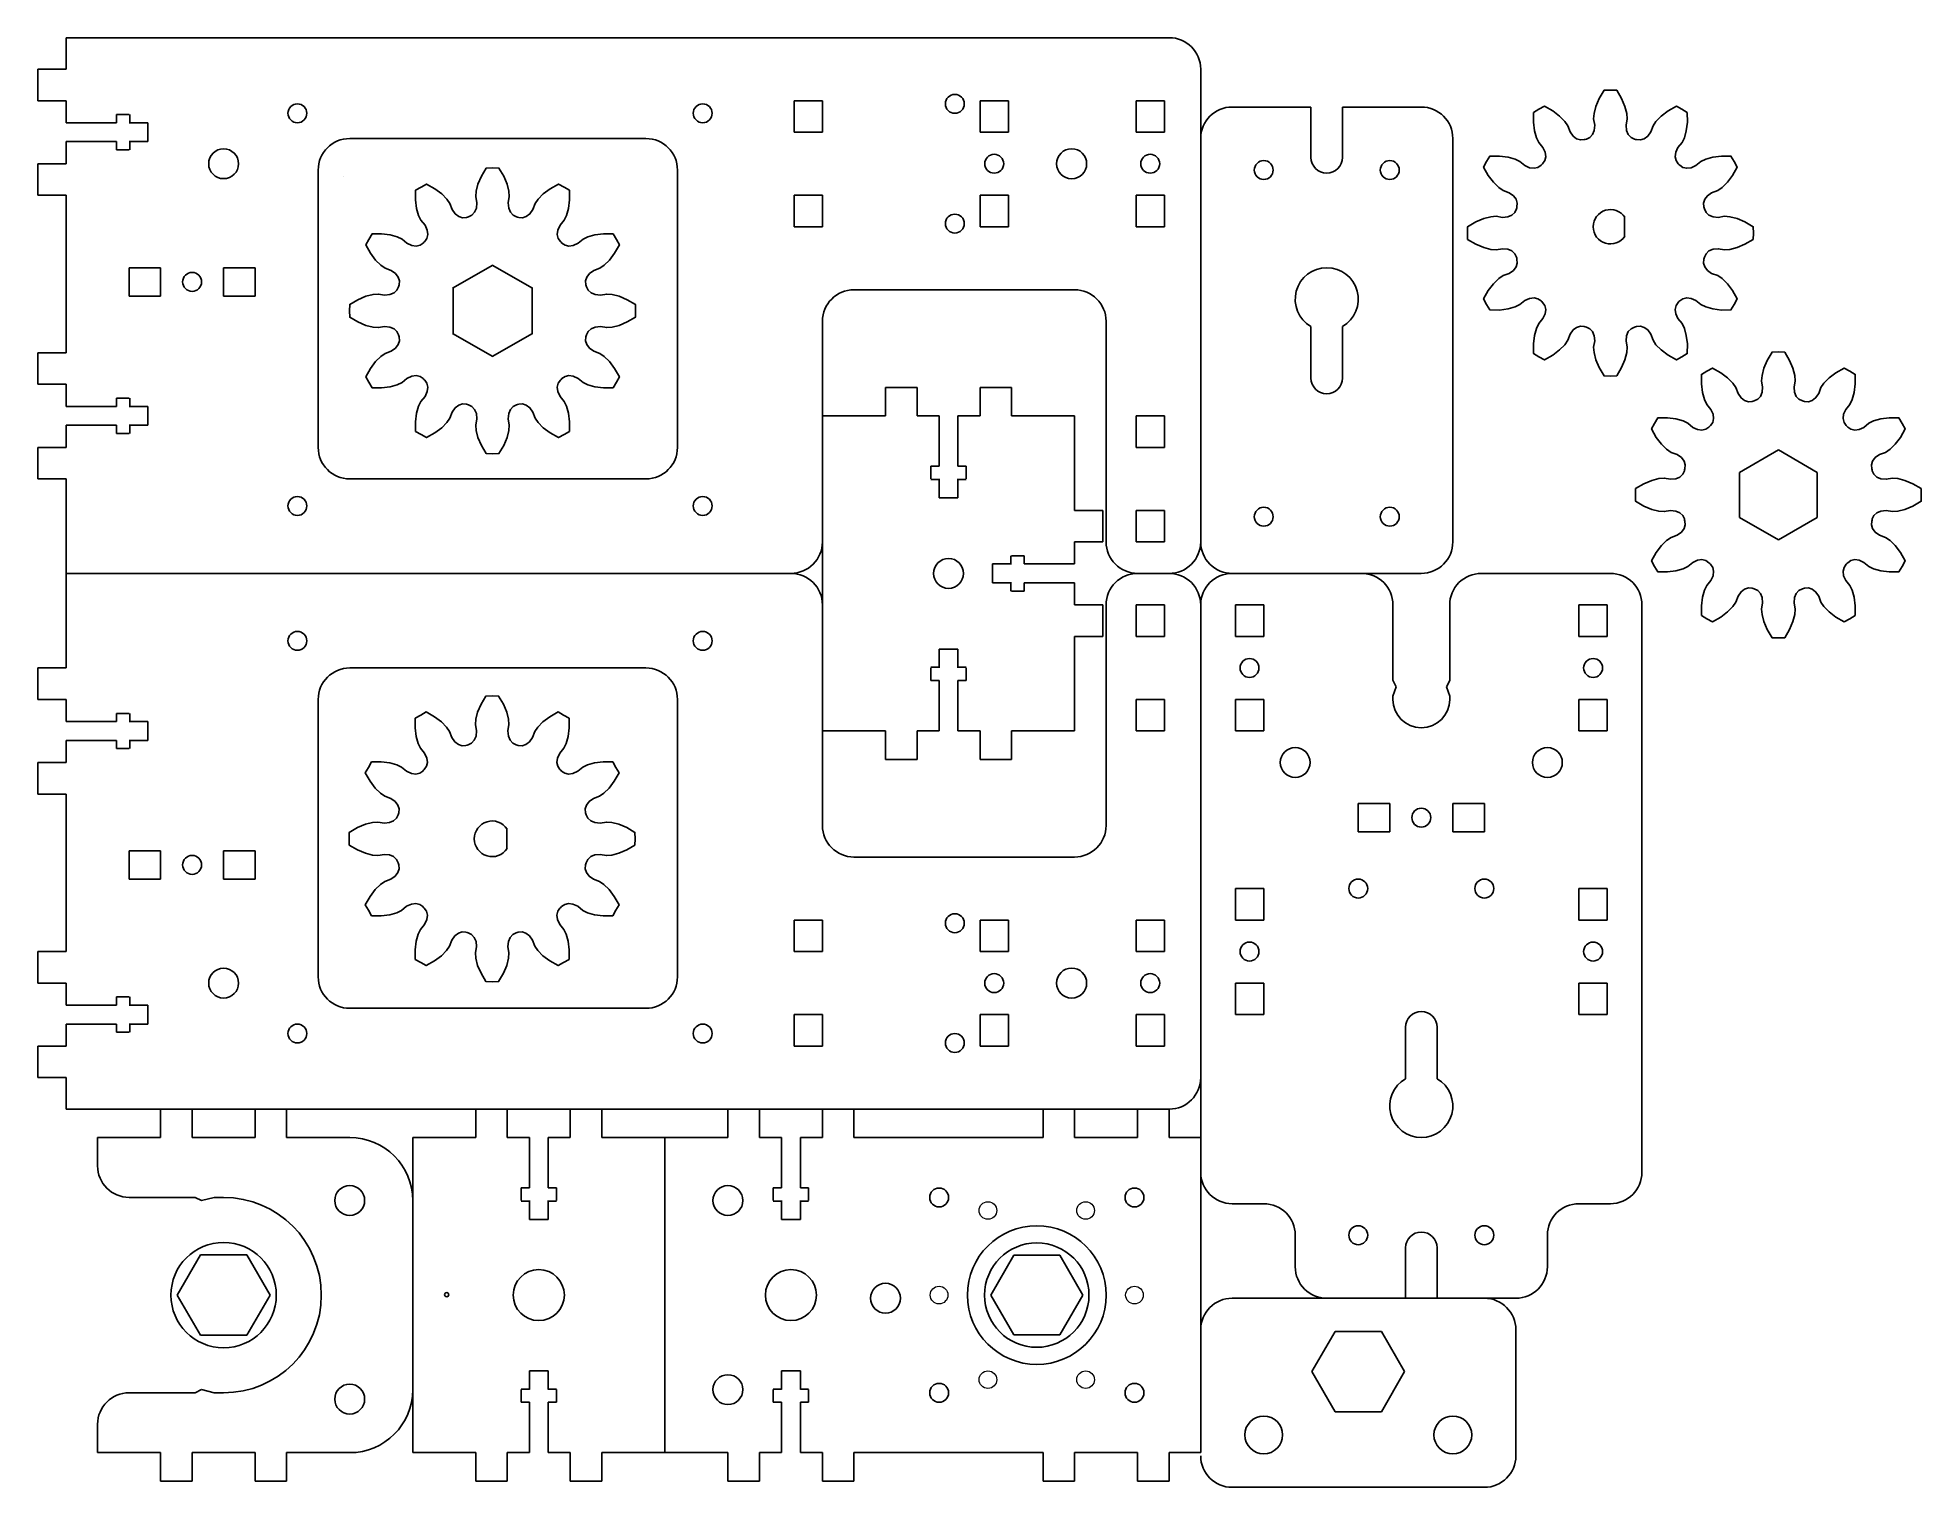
# Model space of a CAD drawing. Header units: millimetres. Extents: x -10 to 289, y 170 to 400.
import ezdxf

# ---------------------------------------------------------------- set-up
doc = ezdxf.new("R2010")
doc.units = ezdxf.units.MM
doc.layers.get('0').update_dxf_attribs({"linetype": 'CONTINUOUS', "lineweight": 25, "true_color": 0x000000})
doc.layers.add('Motor Plate', color=7, linetype='CONTINUOUS', lineweight=0, true_color=0x000000)

# ---------------------------------------------------------------- blocks, each defined once
blk = doc.blocks.new('slots')
for p, q in [((-10, 0), (-10, 4.5)), ((-5, 4.5), (-10, 4.5)), ((-5, 0), (-5, 4.5)), ((10, 4.5), (5, 4.5)), ((5, 0), (5, 4.5)), ((10, 0), (10, 4.5)), ((-10, 0), (-5, 0)), ((5, 0), (10, 0))]:
    blk.add_line(p, q)
blk.add_circle((0, 2.25), 1.5)
blk = doc.blocks.new('slots no holes')
for p, q in [((4.5, 10), (0, 10)), ((0, 10), (0, 5)), ((4.5, 5), (4.5, 10)), ((4.5, 5), (0, 5)), ((0, -5), (0, -10)), ((4.5, -5), (0, -5)), ((4.5, -10), (4.5, -5)), ((4.5, -10), (0, -10))]:
    blk.add_line(p, q)
blk = doc.blocks.new('tbits')
for p, q in [((-1.5, 13), (1.5, 13)), ((-1.5, 10), (-1.5, 13)), ((1.5, 13), (1.5, 10)), ((-1.5, 10.1), (-2.8, 10.1)), ((-2.8, 10), (-2.8, 8)), ((2.8, 10.1), (1.5, 10.1)), ((2.8, 8), (2.8, 10)), ((-2.8, 8), (-1.5, 8)), ((-1.5, 0), (-1.5, 8)), ((1.5, 8), (1.5, 0)), ((1.5, 8), (2.8, 8)), ((-10, -4.5), (-10, 0)), ((-5, 0), (-5, -4.5)), ((-1.5, 0), (-5, 0)), ((1.5, 0), (5, 0)), ((5, 0), (5, -4.5)), ((10, 0), (10, -4.5)), ((-10, -4.5), (-5, -4.5)), ((5, -4.5), (10, -4.5))]:
    blk.add_line(p, q)
blk = doc.blocks.new('tabs')
for p, q in [((0, 15), (0, 10)), ((0, 10), (4.5, 10)), ((4.5, 5), (4.5, 10)), ((0, 5), (4.5, 5)), ((0, 5), (0, 0)), ((0, 0), (0, -5)), ((4.5, -5), (0, -5)), ((4.5, -10), (4.5, -5)), ((0, -10), (4.5, -10)), ((0, -10), (0, -15))]:
    blk.add_line(p, q)

msp = doc.modelspace()

# ---------------------------------------------------------------- linework, layer by layer
for p, q in [((-5, 395), (-5, 400)), ((-5, 400), (165, 400)), ((165, 400), (170, 400)), ((175, 320), (175, 395)), ((192.5, 389), (180, 389)), ((192.5, 381), (192.5, 389)), ((197.5, 381), (197.5, 389)), ((197.5, 389), (210, 389)), ((40, 384), (87, 384)), ((215, 384), (215, 320)), ((35, 335), (35, 379)), ((39, 378), (39, 378)), ((92, 379), (92, 335)), ((-5, 375), (-5, 360)), ((242.25, 371.61), (242.25, 368.39)), ((62.71, 363.93), (56.33, 360.25)), ((62.61, 363.93), (68.99, 360.25)), ((-5, 360), (-5, 350)), ((56.39, 360.34), (56.39, 352.98)), ((68.94, 360.34), (68.94, 352.98)), ((155, 360), (120, 360)), ((56.33, 353.07), (62.71, 349.39)), ((68.99, 353.07), (62.61, 349.39)), ((115, 355), (115, 320)), ((160, 320), (160, 355)), ((192.5, 346), (192.5, 354.17)), ((197.5, 346), (197.5, 354.17)), ((-5, 350), (-5, 350)), ((120, 340), (115, 340)), ((120, 340), (125, 340)), ((150, 340), (145, 340)), ((155, 340), (150, 340)), ((155, 325), (155, 340)), ((266.64, 334.59), (260.47, 331.02)), ((266.64, 334.59), (272.82, 331.02)), ((-5, 330), (-5, 315)), ((87, 330), (40, 330)), ((260.47, 331.02), (260.47, 323.89)), ((260.47, 331.02), (260.47, 323.89)), ((272.82, 331.02), (272.82, 323.89)), ((260.47, 323.89), (266.64, 320.33)), ((272.82, 323.89), (266.64, 320.33)), ((115, 320), (115, 310)), ((-5, 300), (-5, 315)), ((-5, 315), (110, 315)), ((165, 315), (170, 315)), ((200.5, 315), (180, 315)), ((210, 315), (200.5, 315)), ((240, 315), (219.5, 315)), ((115, 275), (115, 310)), ((160, 310), (160, 275)), ((175, 310), (175, 235)), ((175, 310), (175, 310)), ((205.5, 310), (205.5, 298.04)), ((214.5, 310), (214.5, 298)), ((245, 220), (245, 310)), ((155, 290), (155, 305)), ((87, 300), (40, 300)), ((206, 297), (205.5, 298.04)), ((205.5, 298.04), (205.5, 298)), ((205.5, 295.55), (206, 297)), ((214, 297), (214.5, 298.02)), ((214.5, 295.53), (214, 297)), ((35, 295), (35, 251)), ((92, 251), (92, 295)), ((205.5, 295.55), (205.5, 295)), ((214.5, 295.53), (214.5, 295)), ((115, 290), (120, 290)), ((120, 290), (125, 290)), ((145, 290), (150, 290)), ((150, 290), (155, 290)), ((-5, 270), (-5, 280)), ((-5, 280), (-5, 280)), ((64.95, 274.5), (64.95, 271.28)), ((-5, 255), (-5, 270)), ((155, 270), (120, 270)), ((40, 246), (87, 246)), ((207.5, 243), (207.5, 234.83)), ((212.5, 243), (212.5, 234.83)), ((-5, 235), (-5, 230)), ((175, 235), (175, 225.5)), ((-5, 230), (-5, 230)), ((-5, 230), (5, 230)), ((5, 230), (5, 230)), ((5, 230), (10, 230)), ((15, 230), (25, 230)), ((30, 230), (60, 230)), ((65, 230), (75, 230)), ((75, 230), (75, 230)), ((80, 230), (100, 230)), ((105, 230), (115, 230)), ((120, 230), (150, 230)), ((155, 230), (165, 230)), ((0, 225.5), (10, 225.5)), ((0, 221), (0, 225.5)), ((35, 225.5), (40, 225.5)), ((50, 175.5), (50, 225.5)), ((50, 225.5), (60, 225.5)), ((80, 225.5), (90, 225.5)), ((90, 175.5), (90, 225.5)), ((90, 225.5), (100, 225.5)), ((120, 225.5), (145, 225.5)), ((150, 225.5), (150, 225.5)), ((175, 175.5), (175, 225.5)), ((15.5, 216), (5, 216)), ((16.5, 215.5), (15.5, 216)), ((18.5, 216), (16.5, 215.5)), ((18.5, 216), (20, 216)), ((180, 215), (185, 215)), ((235, 215), (240, 215)), ((190, 210), (190, 205)), ((230, 205), (230, 210)), ((12.64, 200.5), (16.32, 206.87)), ((16.32, 206.87), (23.68, 206.87)), ((23.68, 206.87), (27.36, 200.5)), ((141.71, 200.5), (145.36, 206.81)), ((145.36, 206.81), (152.64, 206.81)), ((152.64, 206.81), (156.29, 200.5)), ((207.5, 208), (207.5, 200)), ((212.5, 208), (212.5, 200)), ((12.64, 200.5), (16.32, 194.13)), ((23.68, 194.13), (27.36, 200.5)), ((141.71, 200.5), (145.36, 194.19)), ((152.64, 194.19), (156.29, 200.5)), ((195, 200), (180, 200)), ((207.5, 200), (195, 200)), ((207.5, 200), (212.5, 200)), ((212.5, 200), (225, 200)), ((212.5, 200), (212.5, 200)), ((196.32, 194.75), (192.64, 188.38)), ((203.68, 194.75), (196.32, 194.75)), ((207.36, 188.38), (203.68, 194.75)), ((225, 175), (225, 195)), ((16.32, 194.13), (23.68, 194.13)), ((145.36, 194.19), (152.64, 194.19)), ((196.32, 182), (192.64, 188.38)), ((207.36, 188.38), (203.68, 182)), ((15.5, 185), (16.5, 185.5)), ((16.5, 185.5), (18.5, 185)), ((15.5, 185), (5, 185)), ((18.5, 185), (20, 185)), ((0, 175.5), (0, 180)), ((203.68, 182), (196.32, 182)), ((10, 175.5), (0, 175.5)), ((35, 175.5), (40, 175.5)), ((50, 175.5), (60, 175.5)), ((80, 175.5), (90, 175.5)), ((90, 175.5), (100, 175.5)), ((120, 175.5), (145, 175.5)), ((180, 170), (220, 170))]:
    msp.add_line(p, q)
at = {"color": 7, "true_color": 0xffffff}
for points in [[(243.81, 383.91), (243.27, 384.17), (242.84, 384.63), (242.57, 385.28), (242.49, 386.11), (242.66, 387.12), (242.6, 387.96), (242.31, 389.09), (241.77, 390.35), (241.01, 391.66), (240, 391.68), (238.99, 391.66), (238.23, 390.35), (237.69, 389.09), (237.4, 387.96), (237.34, 387.12), (237.51, 386.11), (237.43, 385.28), (237.16, 384.63), (236.73, 384.17), (236.19, 383.91), (236.02, 383.87), (235.85, 383.82), (235.24, 383.77), (234.64, 383.96), (234.08, 384.38), (233.6, 385.06), (233.24, 386.02), (232.77, 386.72), (231.95, 387.55), (230.86, 388.37), (229.54, 389.13), (228.66, 388.64), (227.8, 388.12), (227.79, 386.6), (227.96, 385.24), (228.27, 384.12), (228.64, 383.36), (229.29, 382.57), (229.64, 381.81), (229.73, 381.12), (229.59, 380.5), (229.24, 380), (229.12, 379.88), (229, 379.76), (228.5, 379.41), (227.88, 379.27), (227.19, 379.36), (226.43, 379.71), (225.64, 380.36), (224.88, 380.73), (223.76, 381.04), (222.4, 381.21), (220.88, 381.2), (220.36, 380.34), (219.88, 379.46), (220.63, 378.14), (221.45, 377.05), (222.28, 376.23), (222.98, 375.76), (223.94, 375.4), (224.62, 374.92), (225.04, 374.36), (225.23, 373.76), (225.18, 373.15), (225.13, 372.98), (225.09, 372.82), (224.83, 372.27), (224.37, 371.84), (223.72, 371.57), (222.89, 371.49), (221.88, 371.66), (221.04, 371.6), (219.91, 371.31), (218.65, 370.77), (217.34, 370.01), (217.32, 369), (217.34, 367.99), (218.65, 367.23), (219.91, 366.69), (221.04, 366.4), (221.88, 366.34), (222.89, 366.51), (223.72, 366.43), (224.37, 366.16), (224.83, 365.73), (225.09, 365.19), (225.13, 365.02), (225.18, 364.85), (225.23, 364.24), (225.04, 363.64), (224.62, 363.08), (223.94, 362.6), (222.98, 362.24), (222.28, 361.77), (221.45, 360.95), (220.63, 359.86), (219.88, 358.54), (220.36, 357.66), (220.88, 356.8), (222.4, 356.79), (223.76, 356.96), (224.88, 357.27), (225.64, 357.64), (226.43, 358.29), (227.19, 358.64), (227.88, 358.73), (228.5, 358.59), (229, 358.24), (229.12, 358.12), (229.24, 358), (229.59, 357.5), (229.73, 356.88), (229.64, 356.19), (229.29, 355.43), (228.64, 354.64), (228.27, 353.88), (227.96, 352.76), (227.79, 351.4), (227.8, 349.88), (228.66, 349.36), (229.54, 348.88), (230.86, 349.63), (231.95, 350.45), (232.77, 351.28), (233.24, 351.98), (233.6, 352.94), (234.08, 353.62), (234.64, 354.04), (235.24, 354.23), (235.85, 354.18), (236.02, 354.13), (236.19, 354.09), (236.73, 353.83), (237.16, 353.37), (237.43, 352.72), (237.51, 351.89), (237.34, 350.88), (237.4, 350.04), (237.69, 348.91), (238.23, 347.65), (238.99, 346.34), (240, 346.32), (241.01, 346.34), (241.77, 347.65), (242.31, 348.91), (242.6, 350.04), (242.66, 350.88), (242.49, 351.89), (242.57, 352.72), (242.84, 353.37), (243.27, 353.83), (243.81, 354.09), (243.98, 354.13), (244.15, 354.18), (244.76, 354.23), (245.36, 354.04), (245.92, 353.62), (246.4, 352.94), (246.76, 351.98), (247.23, 351.28), (248.05, 350.45), (249.14, 349.63), (250.46, 348.88), (251.34, 349.36), (252.2, 349.88), (252.21, 351.4), (252.04, 352.76), (251.73, 353.88), (251.36, 354.64), (250.71, 355.43), (250.36, 356.19), (250.27, 356.88), (250.41, 357.5), (250.76, 358), (250.88, 358.12), (251, 358.24), (251.5, 358.59), (252.12, 358.73), (252.81, 358.64), (253.57, 358.29), (254.36, 357.64), (255.12, 357.27), (256.24, 356.96), (257.6, 356.79), (259.12, 356.8), (259.64, 357.66), (260.12, 358.54), (259.37, 359.86), (258.55, 360.95), (257.72, 361.77), (257.02, 362.24), (256.06, 362.6), (255.38, 363.08), (254.96, 363.64), (254.77, 364.24), (254.82, 364.85), (254.87, 365.02), (254.91, 365.19), (255.17, 365.73), (255.63, 366.16), (256.28, 366.43), (257.11, 366.51), (258.12, 366.34), (258.96, 366.4), (260.09, 366.69), (261.35, 367.23), (262.66, 367.99), (262.68, 369), (262.66, 370.01), (261.35, 370.77), (260.09, 371.31), (258.96, 371.6), (258.12, 371.66), (257.11, 371.49), (256.28, 371.57), (255.63, 371.84), (255.17, 372.27), (254.91, 372.82), (254.87, 372.98), (254.82, 373.15), (254.77, 373.76), (254.96, 374.36), (255.38, 374.92), (256.06, 375.4), (257.02, 375.76), (257.72, 376.23), (258.55, 377.05), (259.37, 378.14), (260.12, 379.46), (259.64, 380.34), (259.12, 381.2), (257.6, 381.21), (256.24, 381.04), (255.12, 380.73), (254.36, 380.36), (253.57, 379.71), (252.81, 379.36), (252.12, 379.27), (251.5, 379.41), (251, 379.76), (250.88, 379.88), (250.76, 380), (250.41, 380.5), (250.27, 381.12), (250.36, 381.81), (250.71, 382.57), (251.36, 383.36), (251.73, 384.12), (252.04, 385.24), (252.21, 386.6), (252.2, 388.12), (251.34, 388.64), (250.46, 389.13), (249.14, 388.37), (248.05, 387.55), (247.23, 386.72), (246.76, 386.02), (246.4, 385.06), (245.92, 384.38), (245.36, 383.96), (244.76, 383.77), (244.15, 383.82), (243.98, 383.87)], [(66.47, 371.57), (65.93, 371.83), (65.5, 372.29), (65.23, 372.94), (65.15, 373.77), (65.32, 374.78), (65.26, 375.62), (64.97, 376.75), (64.43, 378.01), (63.67, 379.32), (62.66, 379.34), (61.65, 379.32), (60.89, 378.01), (60.35, 376.75), (60.06, 375.62), (60, 374.78), (60.17, 373.77), (60.09, 372.94), (59.82, 372.29), (59.39, 371.83), (58.85, 371.57), (58.68, 371.53), (58.51, 371.48), (57.9, 371.43), (57.3, 371.62), (56.74, 372.04), (56.26, 372.72), (55.9, 373.68), (55.43, 374.38), (54.61, 375.21), (53.52, 376.03), (52.2, 376.78), (51.32, 376.3), (50.46, 375.78), (50.45, 374.26), (50.62, 372.9), (50.93, 371.78), (51.3, 371.02), (51.95, 370.23), (52.3, 369.47), (52.39, 368.78), (52.25, 368.16), (51.9, 367.66), (51.78, 367.54), (51.66, 367.42), (51.16, 367.07), (50.54, 366.93), (49.85, 367.02), (49.09, 367.37), (48.3, 368.02), (47.54, 368.39), (46.42, 368.7), (45.06, 368.87), (43.54, 368.86), (43.02, 368), (42.54, 367.12), (43.29, 365.8), (44.11, 364.71), (44.94, 363.89), (45.64, 363.42), (46.6, 363.06), (47.28, 362.58), (47.7, 362.02), (47.89, 361.42), (47.84, 360.81), (47.79, 360.64), (47.75, 360.47), (47.49, 359.93), (47.03, 359.5), (46.38, 359.23), (45.55, 359.15), (44.54, 359.32), (43.7, 359.26), (42.57, 358.97), (41.31, 358.43), (40, 357.67), (39.98, 356.66), (40, 355.65), (41.31, 354.89), (42.57, 354.35), (43.7, 354.06), (44.54, 354), (45.55, 354.17), (46.38, 354.09), (47.03, 353.82), (47.49, 353.39), (47.75, 352.85), (47.79, 352.68), (47.84, 352.51), (47.89, 351.9), (47.7, 351.3), (47.28, 350.74), (46.6, 350.26), (45.64, 349.9), (44.94, 349.43), (44.11, 348.61), (43.29, 347.52), (42.54, 346.2), (43.02, 345.32), (43.54, 344.46), (45.06, 344.45), (46.42, 344.62), (47.54, 344.93), (48.3, 345.3), (49.09, 345.95), (49.85, 346.3), (50.54, 346.39), (51.16, 346.25), (51.66, 345.9), (51.78, 345.78), (51.9, 345.66), (52.25, 345.16), (52.39, 344.54), (52.3, 343.85), (51.95, 343.09), (51.3, 342.3), (50.93, 341.54), (50.62, 340.42), (50.45, 339.06), (50.46, 337.54), (51.32, 337.02), (52.2, 336.54), (53.52, 337.29), (54.61, 338.11), (55.43, 338.94), (55.9, 339.64), (56.26, 340.6), (56.74, 341.28), (57.3, 341.7), (57.9, 341.89), (58.51, 341.84), (58.68, 341.79), (58.85, 341.75), (59.39, 341.49), (59.82, 341.03), (60.09, 340.38), (60.17, 339.55), (60, 338.54), (60.06, 337.7), (60.35, 336.57), (60.89, 335.31), (61.65, 334), (62.66, 333.98), (63.67, 334), (64.43, 335.31), (64.97, 336.57), (65.26, 337.7), (65.32, 338.54), (65.15, 339.55), (65.23, 340.38), (65.5, 341.03), (65.93, 341.49), (66.47, 341.75), (66.64, 341.79), (66.81, 341.84), (67.42, 341.89), (68.02, 341.7), (68.58, 341.28), (69.06, 340.6), (69.42, 339.64), (69.89, 338.94), (70.71, 338.11), (71.8, 337.29), (73.12, 336.54), (74, 337.02), (74.86, 337.54), (74.87, 339.06), (74.7, 340.42), (74.39, 341.54), (74.02, 342.3), (73.37, 343.09), (73.02, 343.85), (72.93, 344.54), (73.07, 345.16), (73.42, 345.66), (73.54, 345.78), (73.66, 345.9), (74.16, 346.25), (74.78, 346.39), (75.47, 346.3), (76.23, 345.95), (77.02, 345.3), (77.78, 344.93), (78.9, 344.62), (80.26, 344.45), (81.78, 344.46), (82.3, 345.32), (82.78, 346.2), (82.03, 347.52), (81.21, 348.61), (80.38, 349.43), (79.68, 349.9), (78.72, 350.26), (78.04, 350.74), (77.62, 351.3), (77.43, 351.9), (77.48, 352.51), (77.53, 352.68), (77.57, 352.85), (77.83, 353.39), (78.29, 353.82), (78.94, 354.09), (79.77, 354.17), (80.78, 354), (81.62, 354.06), (82.75, 354.35), (84.01, 354.89), (85.32, 355.65), (85.34, 356.66), (85.32, 357.67), (84.01, 358.43), (82.75, 358.97), (81.62, 359.26), (80.78, 359.32), (79.77, 359.15), (78.94, 359.23), (78.29, 359.5), (77.83, 359.93), (77.57, 360.47), (77.53, 360.64), (77.48, 360.81), (77.43, 361.42), (77.62, 362.02), (78.04, 362.58), (78.72, 363.06), (79.68, 363.42), (80.38, 363.89), (81.21, 364.71), (82.03, 365.8), (82.78, 367.12), (82.3, 368), (81.78, 368.86), (80.26, 368.87), (78.9, 368.7), (77.78, 368.39), (77.02, 368.02), (76.23, 367.37), (75.47, 367.02), (74.78, 366.93), (74.16, 367.07), (73.66, 367.42), (73.54, 367.54), (73.42, 367.66), (73.07, 368.16), (72.93, 368.78), (73.02, 369.47), (73.37, 370.23), (74.02, 371.02), (74.39, 371.78), (74.7, 372.9), (74.87, 374.26), (74.86, 375.78), (74, 376.3), (73.12, 376.78), (71.8, 376.03), (70.71, 375.21), (69.89, 374.38), (69.42, 373.68), (69.06, 372.72), (68.58, 372.04), (68.02, 371.62), (67.42, 371.43), (66.81, 371.48), (66.64, 371.53)], [(270.46, 342.37), (269.91, 342.63), (269.48, 343.09), (269.21, 343.73), (269.14, 344.56), (269.3, 345.57), (269.24, 346.42), (268.95, 347.55), (268.42, 348.8), (267.65, 350.12), (266.64, 350.14), (265.64, 350.12), (264.87, 348.8), (264.34, 347.55), (264.05, 346.42), (263.99, 345.57), (264.15, 344.56), (264.08, 343.73), (263.81, 343.09), (263.38, 342.63), (262.83, 342.37), (262.66, 342.32), (262.49, 342.28), (261.89, 342.23), (261.28, 342.41), (260.73, 342.84), (260.25, 343.52), (259.89, 344.48), (259.41, 345.18), (258.6, 346.01), (257.51, 346.83), (256.19, 347.58), (255.3, 347.1), (254.44, 346.58), (254.43, 345.06), (254.6, 343.7), (254.91, 342.58), (255.28, 341.82), (255.93, 341.03), (256.28, 340.27), (256.37, 339.58), (256.23, 338.96), (255.89, 338.46), (255.76, 338.34), (255.64, 338.22), (255.14, 337.87), (254.52, 337.73), (253.83, 337.82), (253.08, 338.17), (252.28, 338.82), (251.52, 339.19), (250.4, 339.5), (249.04, 339.67), (247.52, 339.66), (247, 338.8), (246.52, 337.92), (247.27, 336.59), (248.09, 335.5), (248.92, 334.69), (249.62, 334.21), (250.58, 333.85), (251.26, 333.37), (251.69, 332.82), (251.87, 332.21), (251.82, 331.61), (251.78, 331.44), (251.73, 331.27), (251.47, 330.72), (251.01, 330.29), (250.37, 330.02), (249.54, 329.95), (248.53, 330.12), (247.68, 330.06), (246.56, 329.76), (245.3, 329.23), (243.99, 328.46), (243.96, 327.46), (243.99, 326.45), (245.3, 325.68), (246.56, 325.15), (247.68, 324.86), (248.53, 324.8), (249.54, 324.97), (250.37, 324.89), (251.01, 324.62), (251.47, 324.19), (251.73, 323.64), (251.78, 323.47), (251.82, 323.31), (251.87, 322.7), (251.69, 322.1), (251.26, 321.54), (250.58, 321.06), (249.62, 320.7), (248.92, 320.23), (248.09, 319.41), (247.27, 318.32), (246.52, 317), (247, 316.12), (247.52, 315.26), (249.04, 315.25), (250.4, 315.42), (251.52, 315.73), (252.28, 316.1), (253.08, 316.75), (253.83, 317.1), (254.52, 317.19), (255.14, 317.04), (255.64, 316.7), (255.76, 316.58), (255.89, 316.45), (256.23, 315.95), (256.37, 315.34), (256.28, 314.64), (255.93, 313.89), (255.28, 313.1), (254.91, 312.34), (254.6, 311.21), (254.43, 309.86), (254.44, 308.34), (255.3, 307.82), (256.19, 307.33), (257.51, 308.08), (258.6, 308.91), (259.41, 309.74), (259.89, 310.44), (260.25, 311.4), (260.73, 312.08), (261.28, 312.5), (261.89, 312.69), (262.49, 312.64), (262.66, 312.59), (262.83, 312.55), (263.38, 312.29), (263.81, 311.83), (264.08, 311.18), (264.15, 310.35), (263.99, 309.34), (264.05, 308.5), (264.34, 307.37), (264.87, 306.11), (265.64, 304.8), (266.64, 304.78), (267.65, 304.8), (268.42, 306.11), (268.95, 307.37), (269.24, 308.5), (269.3, 309.34), (269.14, 310.35), (269.21, 311.18), (269.48, 311.83), (269.91, 312.29), (270.46, 312.55), (270.63, 312.59), (270.8, 312.64), (271.4, 312.69), (272, 312.5), (272.56, 312.08), (273.04, 311.4), (273.4, 310.44), (273.87, 309.74), (274.69, 308.91), (275.78, 308.08), (277.1, 307.33), (277.98, 307.82), (278.84, 308.34), (278.85, 309.86), (278.69, 311.21), (278.37, 312.34), (278, 313.1), (277.35, 313.89), (277, 314.64), (276.92, 315.34), (277.06, 315.95), (277.4, 316.45), (277.53, 316.58), (277.65, 316.7), (278.15, 317.04), (278.76, 317.19), (279.46, 317.1), (280.21, 316.75), (281, 316.1), (281.76, 315.73), (282.89, 315.42), (284.24, 315.25), (285.76, 315.26), (286.29, 316.12), (286.77, 317), (286.02, 318.32), (285.19, 319.41), (284.36, 320.23), (283.66, 320.7), (282.7, 321.06), (282.02, 321.54), (281.6, 322.1), (281.41, 322.7), (281.46, 323.31), (281.51, 323.47), (281.55, 323.64), (281.81, 324.19), (282.28, 324.62), (282.92, 324.89), (283.75, 324.97), (284.76, 324.8), (285.6, 324.86), (286.73, 325.15), (287.99, 325.68), (289.3, 326.45), (289.32, 327.46), (289.3, 328.46), (287.99, 329.23), (286.73, 329.76), (285.6, 330.06), (284.76, 330.12), (283.75, 329.95), (282.92, 330.02), (282.28, 330.29), (281.81, 330.72), (281.55, 331.27), (281.51, 331.44), (281.46, 331.61), (281.41, 332.21), (281.6, 332.82), (282.02, 333.37), (282.7, 333.85), (283.66, 334.21), (284.36, 334.69), (285.19, 335.5), (286.02, 336.59), (286.77, 337.92), (286.29, 338.8), (285.76, 339.66), (284.24, 339.67), (282.89, 339.5), (281.76, 339.19), (281, 338.82), (280.21, 338.17), (279.46, 337.82), (278.76, 337.73), (278.15, 337.87), (277.65, 338.22), (277.53, 338.34), (277.4, 338.46), (277.06, 338.96), (276.92, 339.58), (277, 340.27), (277.35, 341.03), (278, 341.82), (278.37, 342.58), (278.69, 343.7), (278.85, 345.06), (278.84, 346.58), (277.98, 347.1), (277.1, 347.58), (275.78, 346.83), (274.69, 346.01), (273.87, 345.18), (273.4, 344.48), (273.04, 343.52), (272.56, 342.84), (272, 342.41), (271.4, 342.23), (270.8, 342.28), (270.63, 342.32)], [(66.42, 287.8), (65.87, 288.06), (65.44, 288.52), (65.17, 289.17), (65.09, 290), (65.26, 291.01), (65.2, 291.85), (64.91, 292.98), (64.38, 294.24), (63.61, 295.55), (62.6, 295.57), (61.6, 295.55), (60.83, 294.24), (60.3, 292.98), (60, 291.85), (59.94, 291.01), (60.11, 290), (60.04, 289.17), (59.77, 288.52), (59.34, 288.06), (58.79, 287.8), (58.62, 287.76), (58.45, 287.71), (57.85, 287.66), (57.24, 287.85), (56.69, 288.27), (56.21, 288.95), (55.85, 289.91), (55.37, 290.61), (54.56, 291.44), (53.47, 292.27), (52.14, 293.02), (51.26, 292.53), (50.4, 292.01), (50.39, 290.49), (50.56, 289.14), (50.87, 288.01), (51.24, 287.25), (51.89, 286.46), (52.24, 285.71), (52.33, 285.01), (52.19, 284.4), (51.84, 283.9), (51.72, 283.77), (51.6, 283.65), (51.1, 283.31), (50.48, 283.16), (49.79, 283.25), (49.03, 283.6), (48.24, 284.25), (47.48, 284.62), (46.36, 284.93), (45, 285.1), (43.48, 285.09), (42.96, 284.23), (42.48, 283.35), (43.23, 282.03), (44.05, 280.94), (44.88, 280.12), (45.58, 279.65), (46.54, 279.29), (47.22, 278.81), (47.65, 278.25), (47.83, 277.65), (47.78, 277.04), (47.74, 276.88), (47.69, 276.71), (47.43, 276.16), (46.97, 275.73), (46.32, 275.46), (45.5, 275.38), (44.48, 275.55), (43.64, 275.49), (42.51, 275.2), (41.26, 274.67), (39.94, 273.9), (39.92, 272.89), (39.94, 271.89), (41.26, 271.12), (42.51, 270.59), (43.64, 270.29), (44.48, 270.23), (45.5, 270.4), (46.32, 270.33), (46.97, 270.06), (47.43, 269.63), (47.69, 269.08), (47.74, 268.91), (47.78, 268.74), (47.83, 268.14), (47.65, 267.53), (47.22, 266.98), (46.54, 266.5), (45.58, 266.14), (44.88, 265.66), (44.05, 264.85), (43.23, 263.76), (42.48, 262.43), (42.96, 261.55), (43.48, 260.69), (45, 260.68), (46.36, 260.85), (47.48, 261.16), (48.24, 261.53), (49.03, 262.18), (49.79, 262.53), (50.48, 262.62), (51.1, 262.48), (51.6, 262.13), (51.72, 262.01), (51.84, 261.89), (52.19, 261.39), (52.33, 260.77), (52.24, 260.08), (51.89, 259.32), (51.24, 258.53), (50.87, 257.77), (50.56, 256.65), (50.39, 255.29), (50.4, 253.77), (51.26, 253.25), (52.14, 252.77), (53.47, 253.52), (54.56, 254.34), (55.37, 255.17), (55.85, 255.87), (56.21, 256.83), (56.69, 257.51), (57.24, 257.94), (57.85, 258.12), (58.45, 258.07), (58.62, 258.03), (58.79, 257.98), (59.34, 257.72), (59.77, 257.26), (60.04, 256.62), (60.11, 255.79), (59.94, 254.78), (60, 253.93), (60.3, 252.8), (60.83, 251.55), (61.6, 250.23), (62.6, 250.21), (63.61, 250.23), (64.38, 251.55), (64.91, 252.8), (65.2, 253.93), (65.26, 254.78), (65.09, 255.79), (65.17, 256.62), (65.44, 257.26), (65.87, 257.72), (66.42, 257.98), (66.59, 258.03), (66.75, 258.07), (67.36, 258.12), (67.96, 257.94), (68.52, 257.51), (69, 256.83), (69.36, 255.87), (69.83, 255.17), (70.65, 254.34), (71.74, 253.52), (73.06, 252.77), (73.94, 253.25), (74.8, 253.77), (74.81, 255.29), (74.64, 256.65), (74.33, 257.77), (73.96, 258.53), (73.31, 259.32), (72.96, 260.08), (72.87, 260.77), (73.02, 261.39), (73.36, 261.89), (73.48, 262.01), (73.61, 262.13), (74.11, 262.48), (74.72, 262.62), (75.42, 262.53), (76.17, 262.18), (76.96, 261.53), (77.72, 261.16), (78.85, 260.85), (80.2, 260.68), (81.72, 260.69), (82.24, 261.55), (82.73, 262.43), (81.98, 263.76), (81.15, 264.85), (80.32, 265.66), (79.62, 266.14), (78.66, 266.5), (77.98, 266.98), (77.56, 267.53), (77.37, 268.14), (77.42, 268.74), (77.47, 268.91), (77.51, 269.08), (77.77, 269.63), (78.23, 270.06), (78.88, 270.33), (79.71, 270.4), (80.72, 270.23), (81.56, 270.29), (82.69, 270.59), (83.95, 271.12), (85.26, 271.89), (85.28, 272.89), (85.26, 273.9), (83.95, 274.67), (82.69, 275.2), (81.56, 275.49), (80.72, 275.55), (79.71, 275.38), (78.88, 275.46), (78.23, 275.73), (77.77, 276.16), (77.51, 276.71), (77.47, 276.88), (77.42, 277.04), (77.37, 277.65), (77.56, 278.25), (77.98, 278.81), (78.66, 279.29), (79.62, 279.65), (80.32, 280.12), (81.15, 280.94), (81.98, 282.03), (82.73, 283.35), (82.24, 284.23), (81.72, 285.09), (80.2, 285.1), (78.85, 284.93), (77.72, 284.62), (76.96, 284.25), (76.17, 283.6), (75.42, 283.25), (74.72, 283.16), (74.11, 283.31), (73.61, 283.65), (73.48, 283.77), (73.36, 283.9), (73.02, 284.4), (72.87, 285.01), (72.96, 285.71), (73.31, 286.46), (73.96, 287.25), (74.33, 288.01), (74.64, 289.14), (74.81, 290.49), (74.8, 292.01), (73.94, 292.53), (73.06, 293.02), (71.74, 292.27), (70.65, 291.44), (69.83, 290.61), (69.36, 289.91), (69, 288.95), (68.52, 288.27), (67.96, 287.85), (67.36, 287.66), (66.75, 287.71), (66.59, 287.76)]]:
    msp.add_lwpolyline(points, close=True, dxfattribs=at)
for centre, radius in [((31.7, 388), 1.5), ((96, 388), 1.5), ((136, 389.5), 1.5), ((20, 380), 2.37), ((154.53, 380), 2.38), ((185, 379), 1.5), ((205, 379), 1.5), ((136, 370.5), 1.5), ((31.7, 325.7), 1.5), ((96, 325.7), 1.5), ((185, 324), 1.5), ((205, 324), 1.5), ((135, 315), 2.37), ((31.7, 304.3), 1.5), ((96, 304.3), 1.5), ((190, 285), 2.37), ((230, 285), 2.37), ((200, 265), 1.5), ((220, 265), 1.5), ((136, 259.5), 1.5), ((20, 250), 2.37), ((154.53, 250), 2.38), ((31.7, 242), 1.5), ((96, 242), 1.5), ((136, 240.5), 1.5), ((40, 215.5), 2.37), ((100, 215.5), 2.37), ((133.51, 215.99), 1.5), ((164.5, 215.99), 1.5), ((149, 200.5), 11), ((200, 210), 1.5), ((220, 210), 1.5), ((20, 200.5), 8.36), ((149, 200.5), 8.28), ((70, 200.5), 4.05), ((110, 200.5), 4.05), ((55.39, 200.56), 0.334), ((125, 200), 2.37), ((40, 184), 2.37), ((100, 185.5), 2.37), ((133.51, 185), 1.5), ((164.5, 185), 1.5), ((185, 178.31), 3), ((215, 178.31), 3)]:
    msp.add_circle(centre, radius)
for centre, radius, start, end in [((170, 395), 5, 0, 90), ((180, 384), 5, 90, 180), ((210, 384), 5, 360, 90), ((40, 379), 5, 90, 180), ((87, 379), 5, 0, 90), ((195, 381), 2.5, 180, 360), ((240, 370), 2.73, 33.3766, 326.6072), ((195, 358.5), 5, 300, 240), ((120, 355), 5, 90, 180), ((155, 355), 5, 0, 90), ((195, 346), 2.5, 180, 360), ((40, 335), 5, 180, 270), ((87, 335), 5, 270, 0), ((110, 320), 5, 270.001, 0), ((165, 320), 5, 180, 269.9998), ((170, 320), 5, 269.9998, 0), ((180, 320), 5, 179.9976, 270), ((210, 320), 5, 270, 359.9976), ((110, 310), 5, 0, 89.999), ((165, 310), 5, 90.0002, 180), ((170, 310), 5, 0, 90.0002), ((180, 310), 5, 90, 180), ((200.5, 310), 5, 0.01, 90), ((219.5, 310), 5, 90, 180.0048), ((240, 310), 5, 0, 90), ((40, 295), 5, 90, 180), ((87, 295), 5, 0, 90), ((210, 295), 4.5, 180, 360), ((62.6, 272.89), 2.83, 33.3766, 326.6072), ((120, 275), 5, 180, 270), ((155, 275), 5, 270, 0), ((40, 251), 5, 180, 270), ((87, 251), 5, 270, 0), ((210, 243), 2.5, 360, 180), ((170, 235), 5, 270, 0), ((210, 230.5), 5, 120, 60), ((40, 215.5), 10, 360, 90), ((5, 221), 5, 180, 270), ((180, 220), 5, 180, 270), ((240, 220), 5, 270, 360), ((20, 200.5), 15.5, 270, 90), ((185, 210), 5, 360, 90), ((235, 210), 5, 90, 180), ((210, 208), 2.5, 360, 180), ((195, 205), 5, 180, 270), ((225, 205), 5, 270, 360), ((180, 195), 5, 90, 180), ((220, 195), 5, 0, 90), ((40, 185.5), 10, 270, 360), ((5, 180), 5, 90, 180), ((180, 175), 5, 180, 270), ((220, 175), 5, 270, 0)]:
    msp.add_arc(centre, radius, start, end)
at = {"layer": 'Motor Plate'}
for centre in [(141.25, 213.92), (156.75, 213.92), (133.5, 200.5), (164.5, 200.5), (141.25, 187.08), (156.75, 187.08)]:
    msp.add_circle(centre, 1.4, dxfattribs=at)

# ---------------------------------------------------------------- block references
for name, p, rotation in [('tbits', (-5, 385), 270), ('slots', (140, 380), 270), ('slots', (164.75, 380), 270), ('tbits', (-5, 340), 270), ('tbits', (135, 340), 180), ('tbits', (155, 315), 90), ('slots', (180.5, 300), 270), ('slots', (235, 300), 270), ('tbits', (135, 290), 360), ('slots', (210, 274), 360), ('slots', (180.5, 255), 270), ('slots', (235, 255), 270), ('tabs', (20, 225.5), 90), ('tbits', (70, 225.5), 180), ('tbits', (110, 225.5), 180), ('tabs', (160, 225.5), 90), ('tbits', (70, 175.5), 360), ('tbits', (110, 175.5), 360), ('tabs', (20, 175.5), 270), ('tabs', (160, 175.5), 270)]:
    msp.add_blockref(name, p, dxfattribs=dict(rotation=rotation))
for name, p in [('slots no holes', (110.5, 380)), ('slots', (15, 359)), ('slots no holes', (164.75, 330))]:
    msp.add_blockref(name, p)
at = {"yscale": -1}
for name, p in [('slots no holes', (164.75, 300)), ('slots', (15, 271)), ('slots no holes', (110.5, 250))]:
    msp.add_blockref(name, p, dxfattribs=at)
at = {"yscale": -1, "rotation": 90.00000000000018}
for name, p in [('tbits', (-5, 290)), ('slots', (140, 250)), ('slots', (164.75, 250)), ('tbits', (-5, 245))]:
    msp.add_blockref(name, p, dxfattribs=at)

doc.saveas('drawing.dxf')
